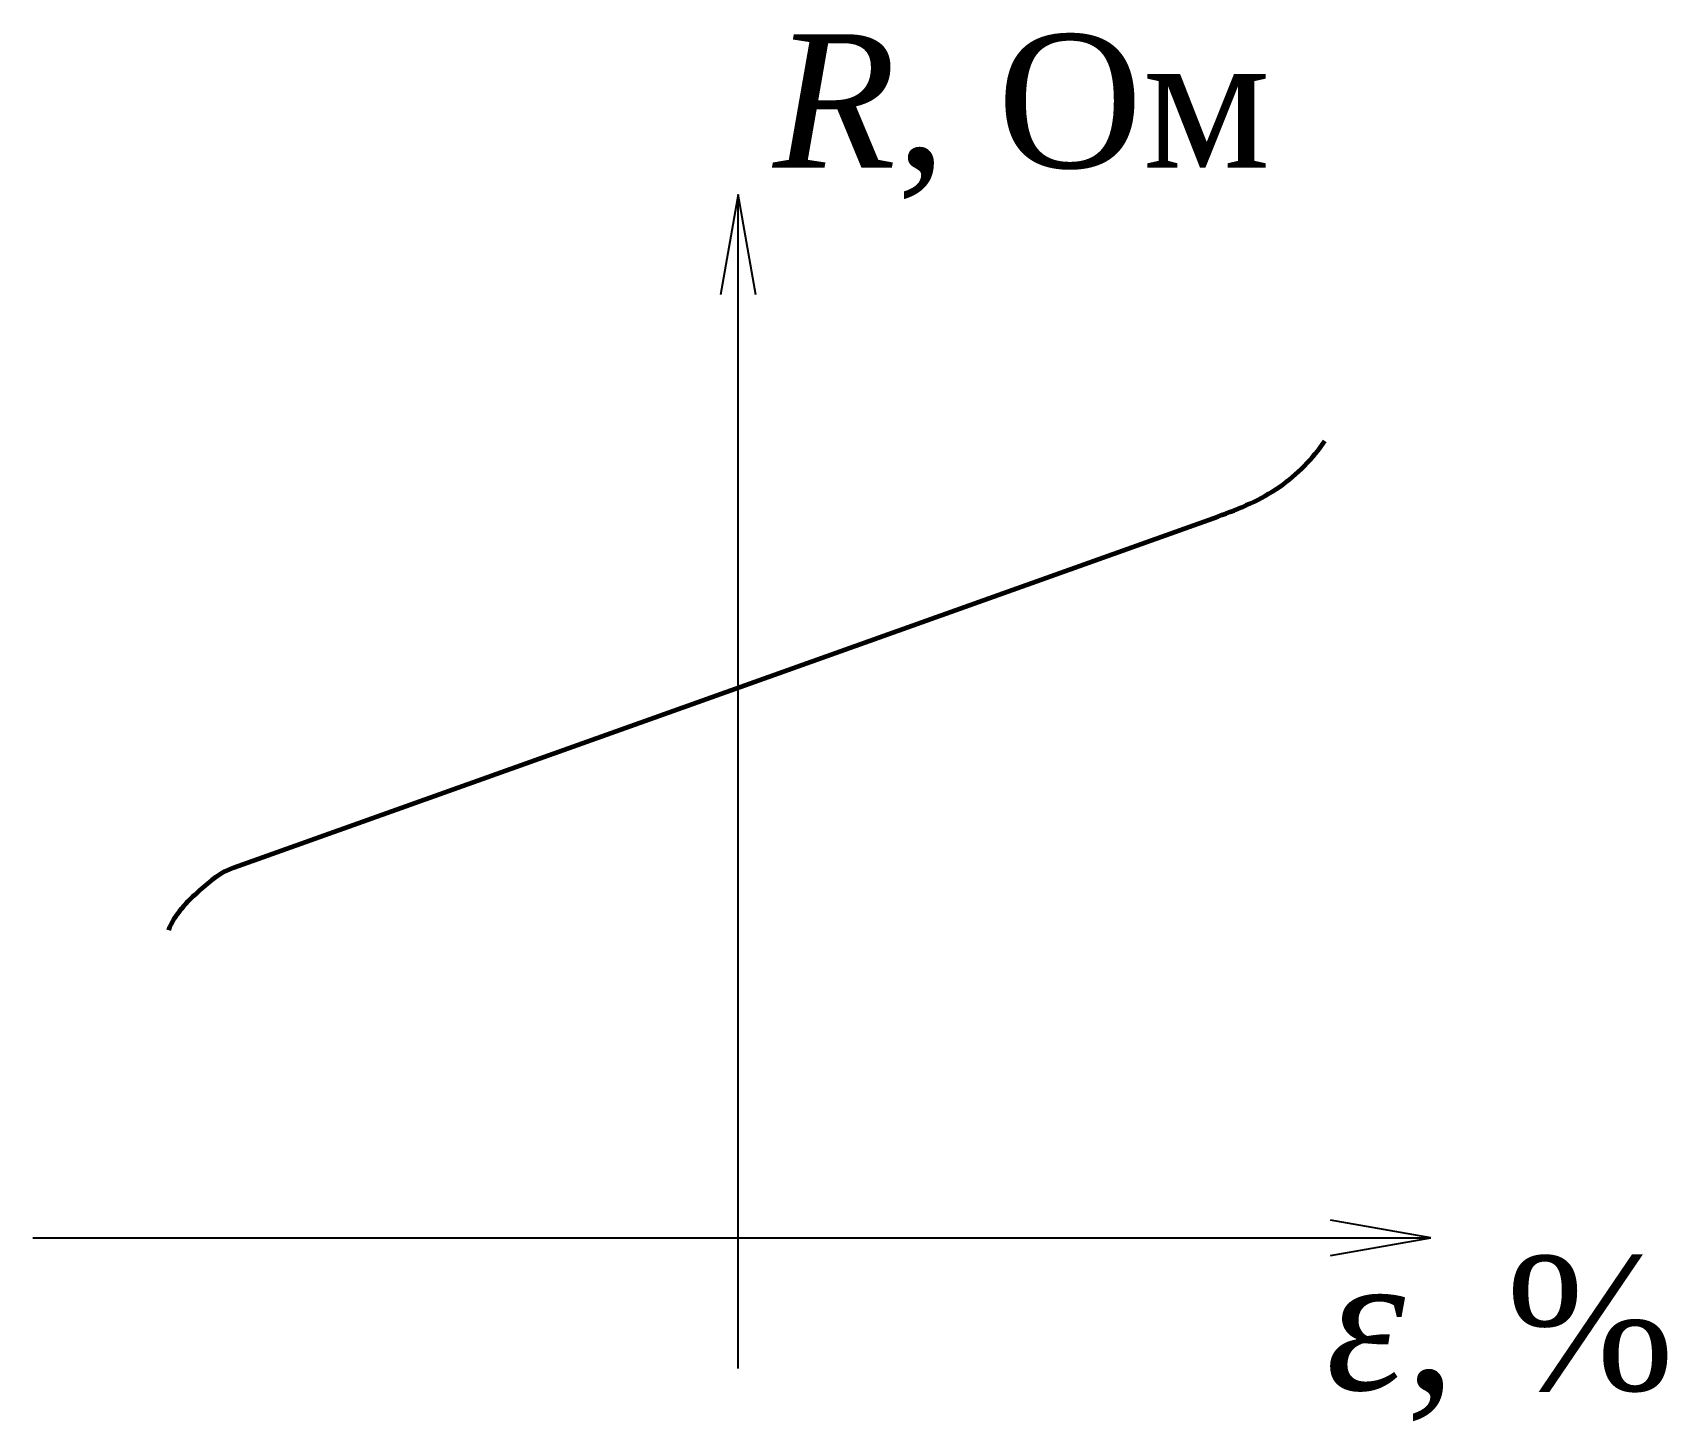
# Paper-space layout 'Чертёж' of a CAD drawing. Header units: millimetres. Extents: x 74.5 to 135.7, y 220.1 to 272.1.
import ezdxf

# ---------------------------------------------------------------- set-up
doc = ezdxf.new("R2010")
doc.units = ezdxf.units.MM
doc.linetypes.add('GOST2.303 5', pattern=[24, 20, -1.5, 1, -1.5])
for name, color, linetype, lineweight in [('Основные', 7, 'Continuous', 60), ('Размерные', 7, 'Continuous', 25), ('Текст', 7, 'GOST2.303 5', 35), ('Тонкие', 7, 'Continuous', 25)]:
    doc.layers.add(name, color=color, linetype=linetype, lineweight=lineweight)
doc.styles.add('таймс5', font='times.ttf', dxfattribs={"height": 5})

# ---------------------------------------------------------------- blocks, each defined once
blk = doc.blocks.new('ГОСТ размерная стрелка')
at = {"layer": 'Размерные'}
for p, q in [((2.5, 0), (0, 0.441)), ((0, 0), (2.5, 0)), ((0, -0.441), (2.5, 0))]:
    blk.add_line(p, q, dxfattribs=at)

psp = doc.layouts.new('Чертёж')

# ---------------------------------------------------------------- linework, layer by layer
at = {"layer": 'Основные'}
psp.add_line((82.01, 240.85), (118.867, 253.991), dxfattribs=at)
for points, start_tangent, end_tangent in [([(118.867, 253.991), (121.168, 255.102), (122.859, 256.813)], (0.941923, 0.33583), (0.561862, 0.827231)), ([(82.01, 240.85), (80.741, 239.994), (79.564, 238.5)], (-0.941923, -0.33583), (-0.347613, -0.937638))]:
    psp.add_spline(points, degree=3, dxfattribs=dict(at, start_tangent=start_tangent, end_tangent=end_tangent))
at = {"layer": 'Размерные'}
psp.add_line((74.484, 226.988), (123.071, 226.988), dxfattribs=at)
at = {"layer": 'Тонкие'}
psp.add_line((100.893, 222.095), (100.893, 262.288), dxfattribs=at)

# ---------------------------------------------------------------- block references
at = {"layer": 'Размерные', "xscale": 1.5, "yscale": 1.5, "zscale": 1.5, "rotation": 90}
psp.add_blockref('ГОСТ размерная стрелка', (100.893, 262.288), dxfattribs=at)
at = {"layer": 'Размерные', "xscale": 1.5, "yscale": 1.5, "zscale": 1.5}
psp.add_blockref('ГОСТ размерная стрелка', (123.071, 226.988), dxfattribs=at)

# ---------------------------------------------------------------- texts
at = {"layer": 'Текст', "char_height": 5, "attachment_point": 1, "style": 'таймс5'}
for s, insert, width in [('{\\fTimes New Roman|b0|i1|c204|p18;R}, Ом', (102.195, 272.038), 20.35404), ('{\\fTimes New Roman|b0|i1|c204|p18;ε}, %', (122.891, 226.295), 14.12621)]:
    psp.add_mtext(s, dxfattribs=dict(at, insert=insert, width=width))

doc.saveas('drawing.dxf')
